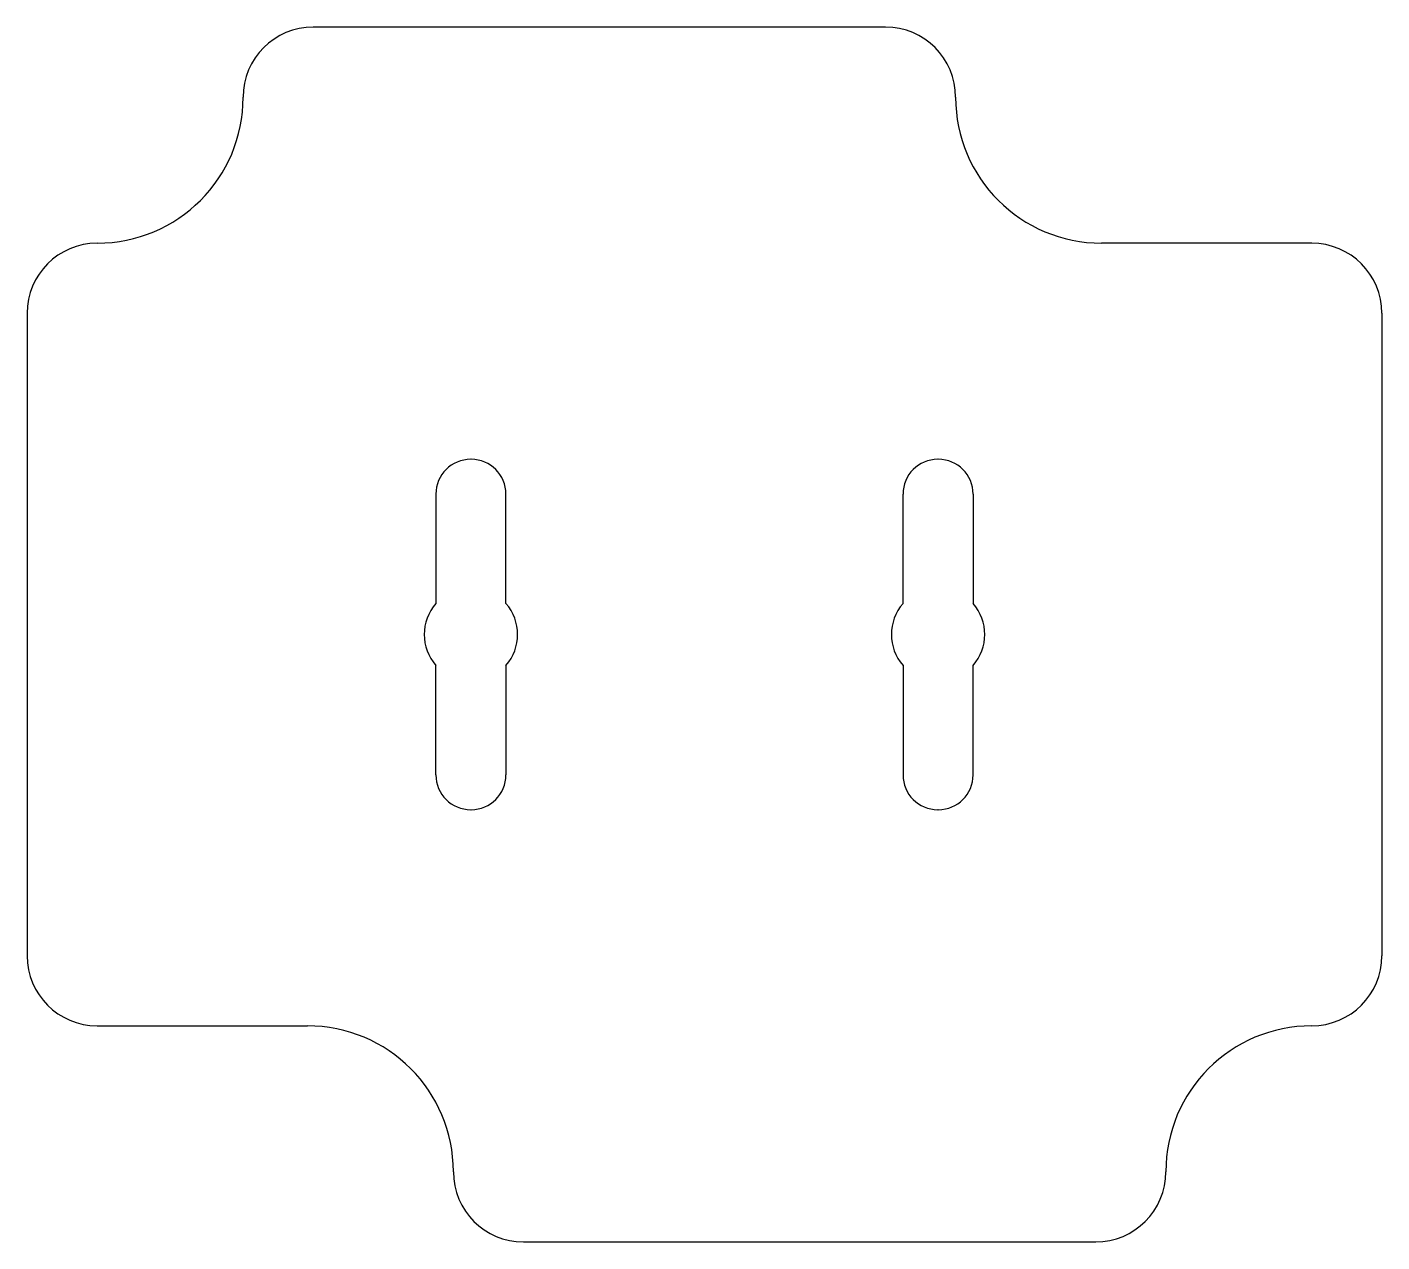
# Model space of a CAD drawing. Header units: millimetres. Extents: x -27.1 to 27.1, y -24.3 to 24.3.
import ezdxf

# ---------------------------------------------------------------- set-up
doc = ezdxf.new("R2010")
doc.units = ezdxf.units.MM

msp = doc.modelspace()

# ---------------------------------------------------------------- linework, layer by layer
at = {"color": 7, "linetype": 'Continuous', "lineweight": 25}
for p, q in [((7.229, 24.26), (-15.632, 24.26)), ((24.258, 15.629), (15.86, 15.629)), ((-27.062, 12.829), (-27.062, -12.83)), ((27.057, 12.829), (27.057, -12.83)), ((-9.324, 6.998), (-9.342, 6.998)), ((9.338, 6.998), (9.319, 6.998)), ((-10.733, 5.607), (-10.733, 1.234)), ((-7.934, 1.234), (-7.934, 5.607)), ((7.929, 1.234), (7.929, 5.607)), ((10.728, 5.607), (10.728, 1.234)), ((-10.733, -5.608), (-10.733, -1.235)), ((-7.934, -1.235), (-7.934, -5.608)), ((7.929, -1.235), (7.929, -5.608)), ((10.728, -5.608), (10.728, -1.235)), ((-9.342, -6.999), (-9.324, -6.999)), ((9.338, -6.999), (9.319, -6.999)), ((-24.263, -15.63), (-15.865, -15.63)), ((-7.234, -24.261), (15.627, -24.261))]:
    msp.add_line(p, q, dxfattribs=at)
for centre, radius, start, end in [((-15.632, 21.461), 2.799, 90, 180), ((7.229, 21.461), 2.799, 0, 90), ((-24.263, 21.461), 5.832, 270, 0), ((15.86, 21.461), 5.832, 180, 270), ((-24.263, 12.829), 2.799, 90, 180), ((24.258, 12.829), 2.799, 0, 90), ((-9.342, 5.607), 1.39, 90, 180), ((-9.324, 5.607), 1.39, 0, 90), ((9.319, 5.607), 1.39, 90, 180), ((9.338, 5.607), 1.39, 0, 90), ((-9.333, 0), 1.866, 138.5904, 221.4096), ((-9.333, 0), 1.866, 318.5904, 41.4096), ((9.329, 0), 1.866, 138.5904, 221.4096), ((9.329, 0), 1.866, 318.5904, 41.4096), ((-9.342, -5.608), 1.39, 180, 270), ((-9.324, -5.608), 1.39, 270, 0), ((9.319, -5.608), 1.39, 180, 270), ((9.338, -5.608), 1.39, 270, 0), ((-24.263, -12.83), 2.799, 180, 270), ((24.258, -12.83), 2.799, 270, 0), ((-15.865, -21.462), 5.832, 0, 90), ((24.258, -21.462), 5.832, 90, 180), ((-7.234, -21.462), 2.799, 180, 270), ((15.627, -21.462), 2.799, 270, 0)]:
    msp.add_arc(centre, radius, start, end, dxfattribs=at)

doc.saveas('drawing.dxf')
